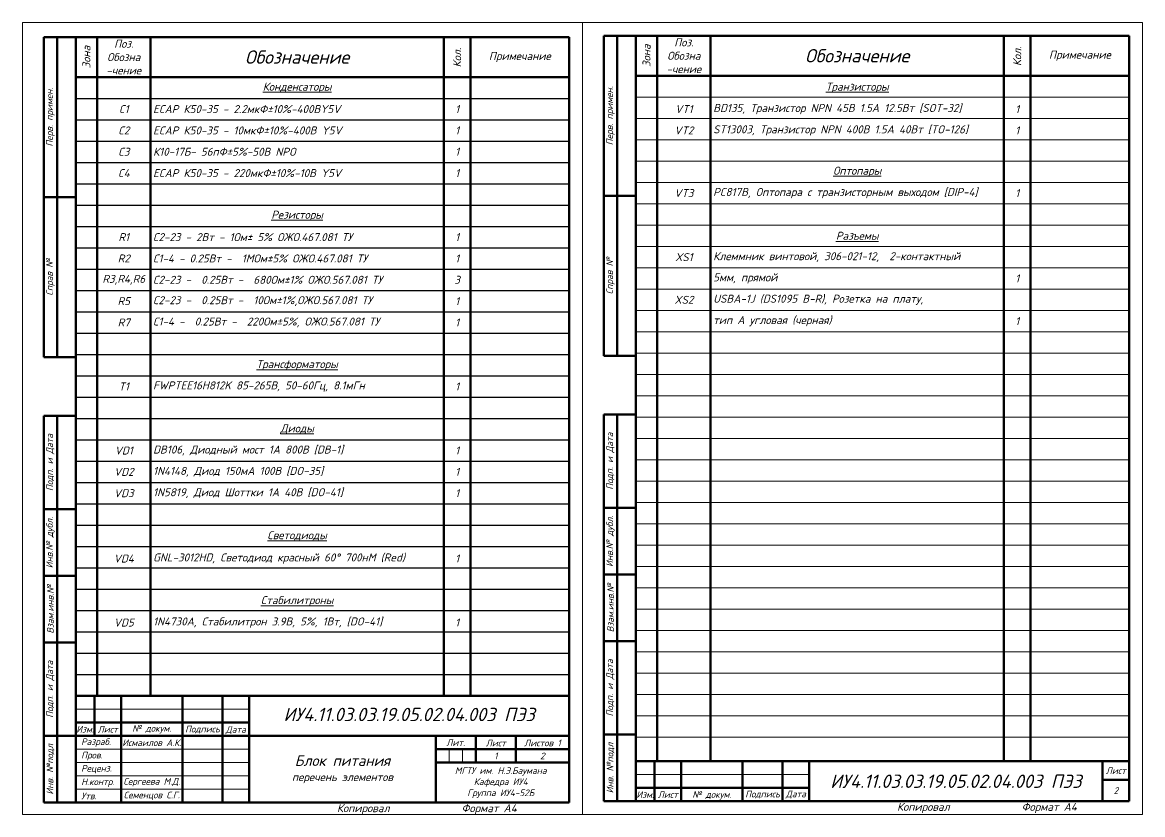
# Model space of a CAD drawing. Header units: millimetres. Extents: x 2470 to 6390, y 1560 to 2814.
# Drawn here: x 3770 to 4190, y 2220 to 2517 of the extents above; entities that cross this region are included whole.
import ezdxf

# ---------------------------------------------------------------- set-up
doc = ezdxf.new("R2010")
doc.units = ezdxf.units.MM
doc.layers.add('border', color=7, linetype='Continuous', lineweight=70)
doc.layers.add('Text', color=7, linetype='Continuous', lineweight=18)
doc.styles.add('Main', font='isocpeur.ttf', dxfattribs={"oblique": 15, "height": 3})

msp = doc.modelspace()

# ---------------------------------------------------------------- linework, layer by layer
at = {"layer": 'border', "lineweight": 18}
for p, q in [((3770, 2517), (3980, 2517)), ((3770, 2517), (3770, 2220)), ((3980, 2517), (3980, 2220)), ((3980, 2517), (4190, 2517)), ((3980, 2517), (3980, 2220)), ((4190, 2517), (4190, 2220)), ((4000, 2489), (4185, 2489)), ((4000, 2481), (4185, 2481)), ((4000, 2473), (4185, 2473)), ((4000, 2465), (4185, 2465)), ((4000, 2465), (4185, 2465)), ((4000, 2457), (4185, 2457)), ((4000, 2449), (4185, 2449)), ((4000, 2441), (4185, 2441)), ((4000, 2441), (4185, 2441)), ((4000, 2433), (4185, 2433)), ((4000, 2425), (4185, 2425)), ((4000, 2417), (4185, 2417)), ((4000, 2417), (4185, 2417)), ((4000, 2409), (4185, 2409)), ((4000, 2401), (4185, 2401)), ((4000, 2393), (4185, 2393)), ((4000, 2393), (4185, 2393)), ((4000, 2385), (4185, 2385)), ((4000, 2377), (4185, 2377)), ((4000, 2369), (4185, 2369)), ((4000, 2369), (4185, 2369)), ((4000, 2361), (4185, 2361)), ((4000, 2353), (4185, 2353)), ((4000, 2345), (4185, 2345)), ((4000, 2345), (4185, 2345)), ((4000, 2337), (4185, 2337)), ((4000, 2329), (4185, 2329)), ((4000, 2321), (4185, 2321)), ((4000, 2321), (4185, 2321)), ((4000, 2313), (4185, 2313)), ((4000, 2305), (4185, 2305)), ((4000, 2297), (4185, 2297)), ((4000, 2297), (4185, 2297)), ((4000, 2289), (4185, 2289)), ((4000, 2281), (4185, 2281)), ((4000, 2273), (4185, 2273)), ((4000, 2273), (4185, 2273)), ((4000, 2265), (4185, 2265)), ((4000, 2265), (4185, 2265)), ((3790, 2259.472), (3845, 2259.472)), ((3845, 2259.472), (3855, 2259.472)), ((4000, 2257), (4185, 2257)), ((4000, 2249), (4185, 2249)), ((3790, 2244.5), (3845, 2244.5)), ((3845, 2244.5), (3855, 2244.5)), ((3930, 2244.5), (3930, 2239.5)), ((3935, 2244.5), (3935, 2239.5)), ((3790, 2239.5), (3845, 2239.5)), ((3845, 2239.5), (3855, 2239.5)), ((3790, 2234.5), (3845, 2234.5)), ((3845, 2234.5), (3855, 2234.5)), ((4065, 2235), (4000, 2235)), ((3790, 2229.5), (3845, 2229.5)), ((3845, 2229.5), (3855, 2229.5)), ((3980, 2220), (3770, 2220))]:
    msp.add_line(p, q, dxfattribs=at)
at = {"layer": 'border', "lineweight": 70}
for p, q in [((3993, 2512), (3988, 2512)), ((3993, 2452), (3993, 2512)), ((3993, 2512), (4000, 2512)), ((4185, 2512), (4000, 2512)), ((4000, 2512), (4000, 2280)), ((4000, 2512), (4000, 2512)), ((4000, 2512), (4008, 2512)), ((4000, 2512), (4008, 2512)), ((4000, 2512), (4008, 2512)), ((4000, 2512), (4000, 2497)), ((4008, 2512), (4008, 2265)), ((4008, 2512), (4028, 2512)), ((4008, 2512), (4008, 2497)), ((4028, 2512), (4028, 2265)), ((4028, 2512), (4028, 2512)), ((4028, 2512), (4138, 2512)), ((4138, 2512), (4138, 2265)), ((4138, 2512), (4148, 2512)), ((4148, 2512), (4148, 2265)), ((4185, 2225), (4185, 2512)), ((3783, 2511.5), (3778, 2511.5)), ((3783, 2451.5), (3783, 2511.5)), ((3783, 2511.5), (3790, 2511.5)), ((3975, 2511.5), (3790, 2511.5)), ((3790, 2511.5), (3790, 2279.5)), ((3790, 2511.5), (3790, 2511.5)), ((3790, 2511.5), (3798, 2511.5)), ((3790, 2511.5), (3798, 2511.5)), ((3790, 2511.5), (3798, 2511.5)), ((3790, 2511.5), (3790, 2496.5)), ((3798, 2511.5), (3798, 2264.5)), ((3798, 2511.5), (3818, 2511.5)), ((3798, 2511.5), (3798, 2496.5)), ((3818, 2511.5), (3818, 2264.5)), ((3818, 2511.5), (3818, 2511.5)), ((3818, 2511.5), (3928, 2511.5)), ((3928, 2511.5), (3928, 2264.5)), ((3928, 2511.5), (3938, 2511.5)), ((3938, 2511.5), (3938, 2264.5)), ((3975, 2224.5), (3975, 2511.5)), ((3790, 2496.5), (3975, 2496.5)), ((4000, 2497), (4185, 2497)), ((3778, 2451.5), (3790, 2451.5)), ((3783, 2451.5), (3783, 2391.5)), ((3988, 2452), (4000, 2452)), ((3993, 2452), (3993, 2392)), ((3783, 2391.5), (3778, 2391.5)), ((3790, 2391.5), (3783, 2391.5)), ((3993, 2392), (3988, 2392)), ((4000, 2392), (3993, 2392)), ((3790, 2369.5), (3778, 2369.5)), ((3778, 2369.5), (3778, 2224.5)), ((3783, 2224.5), (3783, 2369.5)), ((4000, 2370), (3988, 2370)), ((3988, 2370), (3988, 2225)), ((3993, 2225), (3993, 2370)), ((3790, 2334.5), (3778, 2334.5)), ((4000, 2335), (3988, 2335)), ((4000, 2310), (3988, 2310)), ((3790, 2309.5), (3778, 2309.5)), ((3790, 2279.5), (3790, 2224.5)), ((4000, 2280), (4000, 2225)), ((3975, 2264.5), (3790, 2264.472)), ((3790, 2264.472), (3790, 2259.472)), ((3797, 2264.472), (3797, 2249.5)), ((3807, 2224.5), (3807, 2264.5)), ((3830, 2224.5), (3830, 2264.5)), ((3845, 2224.5), (3845, 2264.5)), ((3855, 2264.5), (3855, 2224.5)), ((3975, 2264.5), (3925, 2264.5)), ((3975, 2264.5), (3975, 2249.5)), ((3790, 2259.5), (3790, 2254.5)), ((3790, 2254.5), (3845, 2254.5)), ((3790, 2254.5), (3790, 2249.5)), ((3790, 2254.5), (3790, 2249.5)), ((3797, 2254.5), (3797, 2249.5)), ((3807, 2254.5), (3807, 2249.5)), ((3845, 2254.5), (3855, 2254.5)), ((3790, 2249.5), (3778, 2249.5)), ((3790, 2249.5), (3845, 2249.5)), ((3790, 2249.5), (3790, 2244.5)), ((3845, 2249.5), (3855, 2249.5)), ((3975, 2249.5), (3855, 2249.5)), ((3925, 2249.5), (3925, 2224.5)), ((3955, 2249.5), (3940, 2249.5)), ((3940, 2249.5), (3940, 2239.5)), ((3975, 2249.5), (3955, 2249.5)), ((3955, 2249.5), (3955, 2239.5)), ((4000, 2250), (3988, 2250)), ((3790, 2244.5), (3790, 2239.5)), ((3975, 2244.5), (3925, 2244.5)), ((3975, 2244.5), (3975, 2239.5)), ((3790, 2239.5), (3790, 2234.5)), ((3975, 2239.5), (3925, 2239.5)), ((3790, 2234.5), (3790, 2229.5)), ((4065, 2230), (4000, 2230)), ((3778, 2224.5), (3790, 2224.5)), ((3790, 2224.5), (3975, 2224.5)), ((3790, 2224.5), (3807, 2224.5)), ((3807, 2224.5), (3830, 2224.5)), ((3830, 2224.5), (3845, 2224.5)), ((3845, 2224.5), (3845, 2224.5)), ((3988, 2225), (4000, 2225))]:
    msp.add_line(p, q, dxfattribs=at)
at = {"layer": 'border'}
for p, q in [((3988, 2512), (3988, 2392)), ((4028, 2512), (4028, 2497)), ((4148, 2512), (4148, 2497)), ((4148, 2512), (4185, 2512)), ((3778, 2511.5), (3778, 2391.5)), ((3818, 2511.5), (3818, 2496.5)), ((3938, 2511.5), (3938, 2496.5)), ((3938, 2511.5), (3975, 2511.5)), ((3790, 2496.5), (3790, 2488.5)), ((4000, 2497), (4000, 2489)), ((3790, 2488.5), (3790, 2480.5)), ((3790, 2480.5), (3790, 2488.5)), ((4000, 2489), (4000, 2481)), ((4000, 2481), (4000, 2489)), ((3790, 2480.5), (3790, 2472.5)), ((4000, 2481), (4000, 2473)), ((3790, 2472.5), (3790, 2464.5)), ((4000, 2473), (4000, 2465)), ((4000, 2369), (4000, 2361)), ((3988, 2250), (3988, 2285)), ((3988, 2285), (4000, 2285)), ((3778, 2249.5), (3778, 2284.5)), ((3778, 2284.5), (3790, 2284.5)), ((3790, 2274.5), (3790, 2274.5)), ((4000, 2275), (4000, 2275)), ((3855, 2264.5), (3975, 2264.5)), ((4008, 2265), (4008, 2240)), ((4028, 2265), (4028, 2240)), ((4138, 2265), (4138, 2240)), ((4148, 2265), (4148, 2240)), ((3790, 2259.5), (3790, 2254.5)), ((3790, 2249.5), (3792.5, 2249.5)), ((3790, 2249.5), (3792.3, 2249.5)), ((3790, 2249.5), (3792, 2249.5)), ((3807, 2249.5), (3807, 2244.5)), ((3807, 2249.5), (3830, 2249.5)), ((3855, 2249.5), (3925, 2249.5)), ((3940, 2249.5), (3940, 2244.5)), ((3940, 2244.5), (3955, 2244.5)), ((3955, 2244.5), (3955, 2239.5)), ((3955, 2244.5), (3975, 2244.5)), ((3925, 2239.5), (3925, 2224.5)), ((4065, 2240), (4000, 2240)), ((4000, 2240), (4007, 2240)), ((4007, 2240), (4007, 2225)), ((4007, 2240), (4017, 2240)), ((4017, 2240), (4017, 2225)), ((4017, 2240), (4040, 2240)), ((4040, 2240), (4040, 2225)), ((4040, 2240), (4055, 2240)), ((4055, 2240), (4055, 2225)), ((4175, 2240), (4065, 2240)), ((4065, 2240), (4065, 2225)), ((4175, 2225), (4175, 2240)), ((4175, 2240), (4185, 2240)), ((4185, 2225), (4185, 2240)), ((4185, 2225), (4185, 2240)), ((4185, 2240), (4185, 2233)), ((3807, 2229.5), (3807, 2234.5)), ((4185, 2233), (4175, 2233)), ((4185, 2233), (4185, 2225)), ((3807, 2229.5), (3807, 2224.5)), ((4000, 2230), (4007, 2230)), ((4007, 2230), (4007, 2225)), ((4007, 2230), (4017, 2230)), ((4017, 2230), (4040, 2230)), ((4017, 2230), (4017, 2225)), ((4040, 2230), (4040, 2225)), ((4040, 2230), (4055, 2230)), ((4055, 2230), (4065, 2230)), ((4055, 2230), (4055, 2225)), ((4185, 2225), (4000, 2225)), ((4125, 2225), (4115, 2225)), ((4185, 2225), (4125, 2225)), ((4185, 2225), (4125, 2225)), ((4185, 2225), (4175, 2225))]:
    msp.add_line(p, q, dxfattribs=at)
at = {"layer": 'border', "lineweight": 30}
for p, q in [((3790, 2488.5), (3975, 2488.5)), ((3790, 2480.5), (3975, 2480.5)), ((3790, 2472.5), (3975, 2472.5)), ((3790, 2464.5), (3975, 2464.5)), ((3790, 2464.5), (3975, 2464.5)), ((3790, 2456.5), (3975, 2456.5)), ((3790, 2448.5), (3975, 2448.5)), ((3790, 2440.5), (3975, 2440.5)), ((3790, 2440.5), (3975, 2440.5)), ((3790, 2432.5), (3975, 2432.5)), ((3790, 2424.5), (3975, 2424.5)), ((3790, 2416.5), (3975, 2416.5)), ((3790, 2416.5), (3975, 2416.5)), ((3790, 2408.5), (3975, 2408.5)), ((3790, 2400.5), (3975, 2400.5)), ((3790, 2392.5), (3975, 2392.5)), ((3790, 2392.5), (3975, 2392.5)), ((3790, 2384.5), (3975, 2384.5)), ((3790, 2376.5), (3975, 2376.5)), ((3790, 2368.5), (3975, 2368.5)), ((3790, 2368.5), (3975, 2368.5)), ((3790, 2360.5), (3975, 2360.5)), ((3790, 2352.5), (3975, 2352.5)), ((3790, 2344.5), (3975, 2344.5)), ((3790, 2344.5), (3975, 2344.5)), ((3790, 2336.5), (3975, 2336.5)), ((3790, 2328.5), (3975, 2328.5)), ((3790, 2320.5), (3975, 2320.5)), ((3790, 2320.5), (3975, 2320.5)), ((3790, 2312.5), (3975, 2312.5)), ((3790, 2304.5), (3975, 2304.5)), ((3790, 2296.5), (3975, 2296.5)), ((3790, 2296.5), (3975, 2296.5)), ((3790, 2288.5), (3975, 2288.5)), ((3790, 2280.5), (3975, 2280.5)), ((3790, 2272.5), (3975, 2272.5))]:
    msp.add_line(p, q, dxfattribs=at)
at = {"layer": 'border', "lineweight": 40}
for p, q in [((3975, 2264.5), (3975, 2259.5)), ((3975, 2264.5), (3975, 2259.5)), ((3975, 2224.5), (3975, 2224.5))]:
    msp.add_line(p, q, dxfattribs=at)
at = {"layer": 'Text'}
msp.add_line((4190, 2220), (3980, 2220), dxfattribs=at)

# ---------------------------------------------------------------- texts
at = {"layer": 'border', "char_height": 3, "attachment_point": 5, "rotation": 90, "style": 'Main'}
for s, width, insert in [('\\pxqc;Зона', 8, (3794, 2504)), ('\\pxqc;Зона', 8, (4004, 2504.5)), ('\\pxqc;Кол.', 10, (4143, 2504.304)), ('\\pxqc;Кол.', 10, (3933, 2503.804))]:
    msp.add_mtext_dynamic_manual_height_columns(s, width=width, gutter_width=15, heights=[0], dxfattribs=dict(at, insert=insert))
at = {"layer": 'border', "style": 'Main'}
for s, width, gutter_width, heights, insert, char_height, attachment_point in [('\\pxqc;Поз.\\PОбозна\\P-чение', 20, 15, [0], (3808, 2504), 3, 5), ('\\pxqc;Поз.\\PОбозна\\P-чение', 20, 15, [0], (4018, 2504.5), 3, 5), ('\\pxqc;{\\H1.66667x;Обозначение} ', 110, 15, [0], (3873, 2504), 3, 5), ('\\pxqc;Примечание ', 37, 15, [0], (3956.5, 2504), 3, 5), ('\\pxqc;{\\H1.66667x;Обозначение} ', 110, 15, [0], (4083, 2504.5), 3, 5), ('\\pxqc;Примечание ', 37, 15, [0], (4166.5, 2504.5), 3, 5), ('{\\H1.66667x;ИУ4.11.03.03.19.05.02.04.003 ПЭ3}', 120, 66.064, [15], (3915, 2257.541), 3, 5), ('\\pxqc;Подпись', 5, 12.5, [0], (3837.5, 2251.866), 2.5, 5), ('\\pxqc;Лист', 2.5, 12.5, [0], (3947.5, 2246.825), 2.5, 5), ('\\pxql;Пров.', 7.5, 12.5, [0], (3792.017, 2241.942), 2.5, 4), ('\\pxqc;1', 15, 15, [0], (3947.5, 2242), 2.5, 5), ('\\pxqc;2', 20, 15, [0], (3965, 2242), 2.5, 5), ('\\pxqc;{\\H1.33333x;Блок питания\\H0.75x;\\P}перечень элементов', 70, 15, [0], (3890, 2237), 3, 5), ('\\pxql;Реценз.', 2.5, 12.5, [0], (3792.028, 2237), 2.5, 4), ('\\pxqc;МГТУ им. Н.Э.Баумана\\P\\pq*;Кафедра ИУ4\\P\\pqc;Группа ИУ4-52Б', 47.99945, 66.064, [14.024], (3949.34, 2232), 2.5, 5), ('{\\H1.66667x;ИУ4.11.03.03.19.05.02.04.003 ПЭ3}', 120, 66.064, [15], (4120, 2232.5), 3, 5), ('\\pxqc;2', 10, 15, [0], (4180, 2229), 2.5, 5), ('\\pxqc;Подпись', 5, 12.5, [0], (4047.5, 2227.5), 2.5, 5), ('\\pxqc;                Копировал ', 70, 15, [0], (3882.5, 2222), 3, 5), ('\\pxqc;Формат A4', 50, 15, [0], (3945, 2222), 3, 5), ('\\pxqc;                Копировал ', 70, 15, [0], (4092.5, 2222.5), 3, 5), ('\\pxqc;Формат A4', 50, 15, [0], (4155, 2222.5), 3, 5)]:
    msp.add_mtext_dynamic_manual_height_columns(s, width=width, gutter_width=gutter_width, heights=heights, dxfattribs=dict(at, insert=insert, char_height=char_height, attachment_point=attachment_point))
at = {"layer": 'border', "lineweight": 70, "char_height": 2.5, "attachment_point": 5, "rotation": 90, "style": 'Main'}
for s, width, heights, insert in [('\\pxqc;Перв. примен.', 30.37405, [0], (3780.5, 2481.5)), ('\\pxqc;Перв. примен.', 30.37405, [0], (3990.5, 2482)), ('\\pxqc;Справ №', 17.85188, [0], (3780.5, 2421.5)), ('\\pxqc;Справ №', 17.85188, [0], (3990.5, 2422)), ('\\pxqc;Подп. и Дата', 27.71565, [0], (3780.5, 2352)), ('\\pxqc;Подп. и Дата', 27.71565, [0], (3990.5, 2352.5)), ('Инв.№ дубл.', 25.15279, [0], (3780.5, 2322)), ('Инв.№ дубл.', 25.15279, [0], (3990.5, 2322.5)), ('\\pxqc,t4;Взам.инв.№', 27.09632, [0], (3780.5, 2297)), ('\\pxqc,t4;Взам.инв.№', 27.09632, [0], (3990.5, 2297.5)), ('\\pxqc;Подп. и Дата', 27.71565, [0], (3780.5, 2267)), ('\\pxqc;Подп. и Дата', 27.71565, [0], (3990.5, 2267.5)), ('\\pxqc;Инв. №подл', 24.3376, [10.701], (3990.5, 2237.49)), ('\\pxqc;Инв. №подл', 24.3376, [10.701], (3780.5, 2236.99))]:
    msp.add_mtext_dynamic_manual_height_columns(s, width=width, gutter_width=15, heights=heights, dxfattribs=dict(at, insert=insert))
at = {"layer": 'border', "lineweight": 70, "char_height": 2.5, "attachment_point": 5, "style": 'Main'}
for s, width, heights, insert in [('\\pxqc;Изм.', 7.03358, [0], (3793.5, 2252)), ('\\pxqc;Лист', 10, [0], (3802, 2252)), ('\\pxqc;Лист', 10, [0], (4180, 2236.5)), ('\\pxqc;Изм.', 7.03358, [0], (4003.5, 2227.5)), ('\\pxqc;Лист', 9.48596, [0.753], (4012, 2227.5))]:
    msp.add_mtext_dynamic_manual_height_columns(s, width=width, gutter_width=15, heights=heights, dxfattribs=dict(at, insert=insert))
at = {"layer": 'border', "char_height": 2.5, "width": 22.84084, "attachment_point": 5, "style": 'Main'}
for insert in [(3818.5, 2252), (4028.5, 2227.192)]:
    msp.add_mtext('\\pxqc;№ докум.', dxfattribs=dict(at, insert=insert))
at = {"layer": 'border', "char_height": 2.5, "style": 'Main'}
for s, insert, attachment_point in [('\\pxqc;Дата', (3850, 2251.646), 5), ('\\pxql;Разраб.', (3792.006, 2246.976), 4), ('\\pxqc;Исмаилов А.К.', (3818.5, 2246.928), 5), ('\\pxqc;Лит.', (3932.445, 2247), 5), ('\\pxqc;Листов 1 ', (3965, 2246.868), 5), ('Н.контр.', (3792.039, 2231.958), 4), ('\\pxqc;Сергеева М.Д.', (3818.5, 2232.115), 5), ('Утв.', (3792.05, 2227.004), 4), ('\\pxqc;Семенцов С.Г.', (3818.5, 2227), 5), ('\\pxqc;Дата', (4060, 2227.5), 5)]:
    msp.add_mtext(s, dxfattribs=dict(at, insert=insert, attachment_point=attachment_point))
at = {"layer": 'Text', "char_height": 3, "style": 'Main'}
for s, width, heights, insert, attachment_point in [('\\pxqc;{\\LКонденсаторы }', 3, [0], (3873, 2492.5), 5), ('\\pxqc;{\\LТранзисторы}', 3, [0], (4083, 2492.5), 5), ('BD135, Транзистор NPN 45В 1.5A 12.5Вт [SOT-32]', 110, [7.477], (4029, 2484.5), 4), ('\\pxqc;C1', 20, [0], (3808, 2484.5), 5), ('ECAP К50-35 - 2.2мкФ%%P10%-400ВY5V', 105.98669, [5.533], (3819, 2484.5), 4), ('\\pxqc;1', 10, [0], (3933, 2484.5), 5), ('\\pxqc;VT1', 20, [0], (4018, 2484.5), 5), ('\\pxqc;1', 10, [0], (4143, 2484.5), 5), ('\\pxqc;C2', 20, [0], (3808, 2476.5), 5), ('ECAP К50-35 - 10мкФ%%P10%-400В Y5V', 110, [7.477], (3819, 2476.5), 4), ('\\pxqc;1', 10, [0], (3933, 2476.5), 5), ('\\pxqc;VT2', 20, [0], (4018, 2476.5), 5), ('ST13003, Транзистор NPN 400В 1.5А 40Вт [TO-126]', 110, [7.477], (4029, 2476.5), 4), ('\\pxqc;1', 10, [0], (4143, 2476.5), 5), ('C3', 20, [0], (3808, 2468.5), 5), ('К10-17Б- 56пФ%%P5%-50B NPO', 110, [7.477], (3819, 2468.5), 4), ('\\pxqc;1', 10, [0], (3933, 2468.5), 5), ('\\pxqc;C4', 20, [0], (3808, 2460.5), 5), ('ECAP К50-35 - 220мкФ%%P10%-10В Y5V', 110, [7.477], (3819, 2460.5), 4), ('\\pxqc;1', 10, [0], (3933, 2460.5), 5), ('\\pxqc;{\\LОптопары}', 3, [0], (4083, 2461), 5), ('\\pxqc;VT3', 20, [0], (4018, 2453), 5), ('PC817B, Оптопара с транзисторным выходом [DIP-4] ', 116.37155, [13.228], (4029, 2453), 4), ('\\pxqc;1', 10, [0], (4143, 2453), 5), ('\\pxqc;{\\LРезисторы}', 3, [0], (3873, 2444.5), 5), ('R1', 20, [0], (3808, 2436.5), 5), ('С2-23 - 2Вт - 1Ом%%P 5% ОЖО.467.081 ТУ', 110, [7.477], (3819, 2436.5), 4), ('\\pxqc;1', 10, [0], (3933, 2436.5), 5), ('\\pxqc;{\\LРазъемы}', 3, [0], (4083, 2437), 5), ('\\pxqc;R2', 20, [0], (3808, 2428.5), 5), ('С1-4 - 0.25Вт -  1МОм%%P5% ОЖО.467.081 ТУ', 110, [7.477], (3819, 2428.5), 4), ('\\pxqc;1', 10, [0], (3933, 2428.5), 5), ('\\pxqc;XS1', 20, [0], (4018, 2429), 5), ('Клеммник винтовой, 306-021-12,  2-контактный', 110, [7.477], (4029, 2429), 4), ('R3,R4,R6', 20, [0], (3808, 2420.5), 5), ('С2-23 -  0.25Вт -  680Ом%%P1% ОЖО.567.081 ТУ', 110, [7.477], (3819, 2420.5), 4), ('\\pxqc;3', 10, [0], (3933, 2420.5), 5), ('5мм, прямой', 110, [7.477], (4029, 2421), 4), ('\\pxqc;1', 10, [0], (4143, 2421), 5), ('USBA-1J (DS1095 B-R), Розетка на плату, ', 110, [7.477], (4029, 2413), 4), ('\\pxqc;R5', 20, [0], (3808, 2412.5), 5), ('С2-23 -  0.25Вт -  10Ом%%P1%,ОЖО.567.081 ТУ', 110, [7.477], (3819, 2412.5), 4), ('\\pxqc;1', 10, [0], (3933, 2412.5), 5), ('XS2', 20, [0], (4018, 2413), 5), ('тип A угловая (черная)', 110, [7.477], (4029, 2405), 4), ('\\pxqc;R7', 20, [0], (3808, 2404.5), 5), ('С1-4 -  0.25Вт -  220Ом%%P5%, ОЖО.567.081 ТУ ', 110, [7.477], (3819, 2404.5), 4), ('\\pxqc;1', 10, [0], (3933, 2404.5), 5), ('\\pxqc;1', 10, [0], (4143, 2405), 5), ('\\pxqc;{\\LТрансформаторы}', 3, [0], (3873, 2388.5), 5), ('\\pxqc;T1', 20, [0], (3808, 2380.5), 5), ('FWPTEE16H812K 85-265В, 50-60Гц, 8.1мГн', 110, [7.477], (3819, 2380.5), 4), ('\\pxqc;1', 10, [0], (3933, 2380.5), 5), ('{\\LДиоды }', 3, [0], (3873, 2364.5), 5), ('\\pxqc;VD1', 3, [0], (3808, 2356.5), 5), ('DB106, Диодный мост 1A 800В [DB-1]', 110, [7.477], (3819, 2356.5), 4), ('\\pxqc;1', 10, [0], (3933, 2356.5), 5), ('\\pxqc;VD2', 3, [0], (3808, 2348.5), 5), ('1N4148, Диод 150мА 100В [DO-35]', 110, [7.477], (3819, 2348.5), 4), ('\\pxqc;1', 10, [0], (3933, 2348.5), 5), ('\\pxqc;VD3', 20, [0], (3808, 2340.5), 5), ('1N5819, Диод Шоттки 1А 40В [DO-41]', 110, [7.477], (3819, 2340.5), 4), ('\\pxqc;1', 10, [0], (3933, 2340.5), 5), ('\\pxqc;{\\LСветодиоды }', 3, [0], (3873, 2324.5), 5), ('\\pxqc;VD4', 20, [0], (3808, 2316), 5), ('GNL-3012HD, Светодиод красный 60° 700нМ (Red)', 110, [7.477], (3819, 2316), 4), ('\\pxqc;1', 10, [0], (3933, 2316), 5), ('{\\LСтабилитроны}', 3, [0], (3873, 2300), 5), ('\\pxqc;VD5', 20, [0], (3808, 2292), 5), ('1N4730A, Стабилитрон 3.9В, 5%, 1Вт, [DO-41]', 105.24855, [7.477], (3819, 2292), 4), ('\\pxqc;1', 10, [0], (3933, 2292), 5)]:
    msp.add_mtext_dynamic_manual_height_columns(s, width=width, gutter_width=15, heights=heights, dxfattribs=dict(at, insert=insert, attachment_point=attachment_point))

doc.saveas('drawing.dxf')
